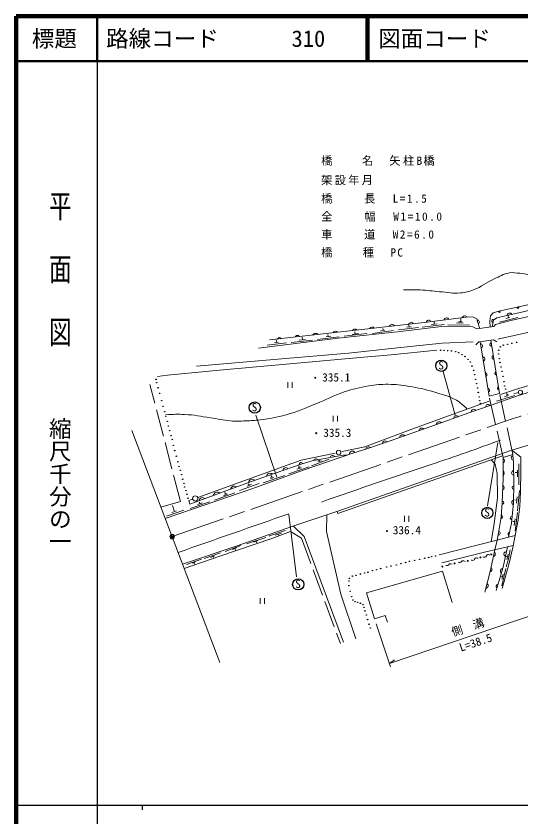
# Model space of a CAD drawing. Units: millimetres, scale not verified. Extents: x 40000 to 680000, y 20000 to 380000.
# Drawn here: x 40000 to 152066, y 202409 to 380000 of the extents above; entities that cross this region are included whole.
import ezdxf
from ezdxf.enums import TextEntityAlignment as Align

# ---------------------------------------------------------------- set-up
doc = ezdxf.new("R2010")
doc.units = ezdxf.units.MM
doc.header["$LTSCALE"] = 1000
doc.header["$PDMODE"] = 32
doc.header["$PDSIZE"] = 500
doc.linetypes.add('CHAIN', pattern=[18.5, 12, -1.5, 3.5, -1.5])
doc.linetypes.add('DASHED', pattern=[7.5, 6, -1.5])
for name, color, linetype, lineweight in [('M-BGD', 7, 'Continuous', 13), ('M-BMK', 2, 'CHAIN', 13), ('M-BMK-SRVR', 3, 'Continuous', 13), ('M-STR-HTXT', 7, 'Continuous', 13), ('M-STR-STR1', 1, 'Continuous', 13), ('M-TTL', 2, 'Continuous', 140), ('M-TTL-BAND', 7, 'Continuous', 25), ('M-TTL-LINE', 7, 'Continuous', 50)]:
    doc.layers.add(name, color=color, linetype=linetype, lineweight=lineweight)
doc.layers.add('M-OTRS', color=6, linetype='Continuous')
doc.layers.add('M-TTL-TXT', color=7, linetype='Continuous')
doc.styles.add('@ＭＳ ゴシック', font='')
doc.styles.add('ＭＳ ゴシック', font='')
doc.styles.get('@ＭＳ ゴシック').set_extended_font_data('@MS Gothic')
doc.styles.get('ＭＳ ゴシック').set_extended_font_data('MS Gothic')

msp = doc.modelspace()

# ---------------------------------------------------------------- linework, layer by layer
at = {"layer": 'M-BGD'}
for p, q in [((138700, 312221), (138700, 312920)), ((147260, 312152), (151346, 313155)), ((148684, 312946), (149605, 313146)), ((149262, 313072), (149220, 313506)), ((124904, 310390), (129354, 310926)), ((126765, 310976), (127754, 311114)), ((127229, 311040), (127163, 311562)), ((130122, 310995), (135045, 311586)), ((132205, 311581), (133445, 311754)), ((132825, 311719), (132761, 312182)), ((135794, 311557), (140674, 311442)), ((137780, 311946), (139203, 311926)), ((138228, 312221), (139035, 312221)), ((142264, 310626), (146028, 311162)), ((108849, 308903), (109834, 309051)), ((109302, 308971), (109213, 309386)), ((112797, 309006), (117829, 309617)), ((114604, 309395), (115973, 309578)), ((115291, 309487), (115166, 310006)), ((119089, 309617), (123742, 310252)), ((120896, 310163), (121881, 310341)), ((121525, 310277), (121428, 310710)), ((95708, 307057), (100041, 307525)), ((97344, 307539), (98259, 307662)), ((97849, 307607), (97762, 308199)), ((101095, 307598), (105807, 308140)), ((102823, 308105), (104231, 308278)), ((103615, 308202), (103498, 308775)), ((106939, 308307), (111729, 308869)), ((142974, 307794), (145000, 295711)), ((145357, 308095), (147330, 296329)), ((137423, 291521), (134766, 301148)), ((100330, 298846), (100330, 297546)), ((101305, 297546), (101305, 298846)), ((151327, 295779), (157504, 297673)), ((145436, 293744), (151327, 295779)), ((146625, 294589), (150732, 295871)), ((148422, 295569), (149284, 295896)), ((148774, 295904), (149243, 296063)), ((149007, 295983), (148916, 296398)), ((151481, 296499), (150493, 296224)), ((140506, 291990), (145436, 293744)), ((97915, 277790), (93204, 291508)), ((110404, 291362), (110404, 290062)), ((111379, 290062), (111379, 291362)), ((132307, 289063), (140506, 291990)), ((123447, 285921), (132307, 289063)), ((117647, 283979), (123447, 285921)), ((146927, 285464), (144643, 271371)), ((150060, 283726), (156283, 285653)), ((103720, 279298), (114944, 283159)), ((111408, 270211), (150060, 283726)), ((111445, 269694), (147984, 282514)), ((114944, 283159), (117647, 283979)), ((105575, 280273), (109517, 281738)), ((107007, 281127), (107760, 281411)), ((107410, 281279), (107148, 281610)), ((151615, 280746), (151615, 276051)), ((92580, 275257), (103720, 279298)), ((100571, 278516), (105073, 280081)), ((102337, 279528), (103324, 279796)), ((102604, 279855), (103165, 280047)), ((102817, 279928), (102730, 280265)), ((151289, 279326), (151303, 277834)), ((94832, 276481), (99677, 278145)), ((96452, 277643), (96934, 277791)), ((96457, 277363), (97225, 277668)), ((96736, 277730), (96580, 278106)), ((151294, 278799), (150777, 278790)), ((89630, 274833), (93946, 276337)), ((91284, 275751), (92288, 276144)), ((91805, 275955), (91544, 276278)), ((73119, 268596), (92580, 275257)), ((84029, 272670), (88590, 274261)), ((86021, 273650), (86933, 274001)), ((86238, 274001), (86699, 274118)), ((86518, 274072), (86356, 274445)), ((151713, 274765), (151284, 270313)), ((78373, 272595), (79159, 272854)), ((78546, 271759), (78373, 272595)), ((78614, 270779), (83050, 272311)), ((80313, 271674), (81401, 272093)), ((80836, 271876), (80656, 272244)), ((151128, 272664), (150688, 272708)), ((151186, 273390), (151072, 271968)), ((73394, 269078), (77236, 270453)), ((74608, 269951), (75587, 270311)), ((75077, 270286), (74700, 271466)), ((111287, 270172), (111445, 269694)), ((151269, 269939), (150770, 265820)), ((100577, 269482), (102261, 255684)), ((126221, 269150), (126221, 267850)), ((127196, 267850), (127196, 269150)), ((150795, 268498), (150519, 267009)), ((150683, 267897), (150234, 267954)), ((97516, 264893), (98914, 265331)), ((98201, 265108), (98269, 264908)), ((133909, 260530), (150793, 264790)), ((91170, 262983), (95428, 264396)), ((92750, 263327), (93651, 263697)), ((93268, 263540), (93449, 263219)), ((86448, 261265), (89895, 262584)), ((88034, 261693), (89013, 262136)), ((88538, 261921), (88693, 261585)), ((77806, 258420), (81162, 259600)), ((81781, 259729), (85410, 260974)), ((83194, 259916), (84075, 260339)), ((83736, 260176), (83864, 259906)), ((149100, 260105), (148742, 260196)), ((149219, 260590), (148959, 259535)), ((79127, 258650), (79787, 258872)), ((79505, 258777), (79635, 258458)), ((148738, 257519), (147810, 253692)), ((147982, 255723), (147696, 255835)), ((148144, 256214), (147795, 255155)), ((94164, 250941), (94164, 249641)), ((95139, 249641), (95139, 250941))]:
    msp.add_line(p, q, dxfattribs=at)
at = {"layer": 'M-BGD', "linetype": 'DASHED'}
msp.add_line((146798, 263782), (146242, 261645), dxfattribs=at)
at = {"layer": 'M-BGD'}
for points in [[(145218, 311047), (145116, 312359), (145308, 313547), (145911, 314217), (147150, 314568), (151853, 315598), (158875, 317154), (167178, 319196), (183275, 323179), (194429, 326142), (202525, 328275), (217109, 332330), (230939, 336427), (236872, 338391), (241809, 340212)], [(145646, 311107), (145983, 312554), (146702, 313090), (152873, 314473), (162419, 316752), (172880, 319285), (182156, 321590), (190508, 323653), (198021, 325631), (207525, 328249), (215713, 330720), (221546, 332494), (229348, 334862), (237653, 337479), (238829, 337863), (239666, 338282), (240171, 339608)], [(146028, 311162), (146433, 311629), (150073, 312542), (155815, 313799), (170138, 317163), (180670, 319721), (189065, 321679), (194915, 323194), (204397, 325939), (210532, 327731), (215581, 329311), (223758, 331746), (228336, 333018), (233341, 334726), (236605, 335906), (240120, 337186), (246141, 339675)], [(146943, 308375), (155893, 310383), (171712, 314228), (187337, 318074), (204196, 322428), (213702, 325113), (220547, 327411), (227795, 329647), (231321, 316762), (230796, 313448)], [(147541, 296089), (150847, 297169), (156253, 298851), (160471, 300282), (165660, 301956), (169384, 303037), (173502, 304208), (180719, 306180), (184987, 307162), (190632, 308384), (198594, 309946), (207729, 311711), (213648, 312621), (216337, 313134), (220363, 313731), (225172, 314485)], [(96288, 308170), (131257, 312151), (140524, 313292), (141562, 313250), (142245, 312865), (142487, 312054), (142829, 310831)], [(93803, 306340), (111478, 308539), (125337, 310058), (134438, 311153), (141381, 311067), (142264, 310626)], [(80048, 302343), (98089, 303908), (113769, 305246), (124625, 306434), (134542, 307472), (141471, 307771)], [(142039, 307121), (142684, 307757), (145931, 308167), (146726, 307774)], [(71397, 300044), (73607, 300370), (85148, 301508), (117199, 304369), (123246, 304877), (133405, 305941)], [(112385, 283461), (117379, 284514), (128662, 288711), (138622, 292325), (145017, 294594)], [(78546, 271759), (86002, 274491), (92291, 276796), (97527, 278617), (103474, 280708), (105722, 281349), (110531, 282231), (112580, 282601), (113414, 282633)], [(80317, 273253), (90550, 276973), (100152, 280381), (103268, 281505), (110795, 283098)], [(147925, 253104), (149462, 258667), (150273, 262182), (150793, 264790), (151462, 268265), (151775, 271213), (151993, 274586), (152061, 279055), (152061, 282210), (150060, 283726)], [(149310, 264416), (149959, 267585), (150387, 272059), (150473, 276370), (150387, 280937), (150240, 282815)], [(148076, 282109), (148085, 277562), (147909, 272110), (147696, 268923), (147155, 265850), (146798, 263782)], [(76951, 258492), (89113, 262562), (101178, 266782), (106741, 268689), (111408, 270211)], [(108999, 269425), (108926, 265696), (112101, 251839), (115439, 241873)], [(101589, 266923), (103957, 264599), (112691, 241178)], [(77327, 257501), (85225, 260233), (96738, 264175), (100947, 265675)], [(96172, 264701), (96226, 264721), (99736, 265922)], [(134469, 258757), (143988, 261105), (150363, 262634)], [(146242, 261645), (145223, 256832), (144014, 252222)], [(146560, 252606), (148126, 257828), (149094, 262330)], [(149696, 261611), (149303, 259619), (148809, 257895)], [(117750, 252090), (134617, 256915), (136779, 249944)], [(117750, 252090), (119525, 246374), (121952, 247110), (122462, 245637)]]:
    msp.add_lwpolyline(points, dxfattribs=at)
at = {"layer": 'M-BGD', "linetype": 'DASHED'}
for points in [[(72168, 271104), (76499, 272370), (69703, 298300)], [(145424, 263435), (146079, 267515), (146882, 273187), (146782, 278565), (146355, 280643), (145424, 281616)], [(100947, 265675), (103342, 264248), (111993, 240888)]]:
    msp.add_lwpolyline(points, dxfattribs=at)
at = {"layer": 'M-BGD'}
for centre, radius in [((147273, 314441), 145), ((151330, 315321), 145), ((151464, 315388), 145), ((106402, 299795), 121), ((151940, 296558), 463), ((106642, 287519), 121), ((111607, 283241), 501), ((79777, 273032), 583), ((122313, 265804), 121), ((140245, 259198), 108), ((143065, 259976), 108), ((145484, 260637), 108), ((134639, 257933), 108), ((137332, 258628), 108)]:
    msp.add_circle(centre, radius, dxfattribs=at)
at = {"layer": 'M-BGD', "lineweight": 25}
for centre, radius in [((149112, 307216), 50), ((150033, 307462), 50), ((151079, 307628), 50), ((134240, 305904), 50), ((134983, 305885), 50), ((135766, 305825), 50), ((136618, 305761), 50), ((137578, 305589), 50), ((147143, 305907), 50), ((147468, 306640), 50), ((148142, 307009), 50), ((134381, 302463), 1250), ((138267, 305343), 50), ((138952, 304915), 50), ((139651, 304496), 50), ((140320, 303896), 50), ((147115, 305056), 50), ((147249, 304048), 50), ((140827, 303300), 50), ((141197, 302376), 50), ((147414, 303182), 50), ((147631, 302194), 50), ((141539, 301434), 50), ((141803, 300475), 50), ((147832, 301240), 50), ((148075, 300127), 50), ((71094, 299414), 50), ((71244, 298719), 50), ((142029, 299461), 50), ((142251, 298473), 50), ((148267, 298930), 50), ((71512, 297573), 50), ((142423, 297534), 50), ((142598, 296532), 50), ((148452, 297951), 50), ((148602, 297265), 50), ((71847, 296326), 50), ((142785, 295523), 50), ((72332, 294719), 50), ((72639, 293467), 50), ((92974, 293174), 1250), ((142926, 294721), 50), ((143049, 294120), 50), ((73023, 292295), 50), ((73249, 291247), 50), ((73559, 290119), 50), ((73815, 289085), 50), ((74101, 288051), 50), ((74369, 286971), 50), ((74625, 286104), 50), ((74931, 284809), 50), ((75243, 283661), 50), ((75586, 282397), 50), ((75913, 281159), 50), ((76172, 280171), 50), ((76470, 279258), 50), ((76751, 278288), 50), ((77003, 277297), 50), ((77304, 276401), 50), ((77438, 275581), 50), ((77731, 274769), 50), ((77940, 273982), 50), ((78191, 273087), 50), ((144599, 269838), 1250), ((128492, 259314), 50), ((129588, 259523), 50), ((130701, 259782), 50), ((131588, 259950), 50), ((132233, 260109), 50), ((133128, 260268), 50), ((120926, 257497), 50), ((122256, 257857), 50), ((123185, 258067), 50), ((124416, 258259), 50), ((125412, 258552), 50), ((126458, 258837), 50), ((127311, 259071), 50), ((114640, 255807), 50), ((115460, 255999), 50), ((116448, 256250), 50), ((117394, 256527), 50), ((118088, 256686), 50), ((119084, 257012), 50), ((120038, 257263), 50), ((102638, 253988), 1250), ((113895, 254735), 50), ((114004, 255321), 50), ((113862, 253731), 50), ((114158, 252452), 50), ((114473, 251280), 50), ((114754, 250537), 50), ((115241, 250153), 50), ((115812, 250015), 50), ((116442, 249808), 50), ((117023, 249483), 50), ((117204, 248895), 50), ((117445, 248107), 50), ((117765, 247177), 50), ((118026, 246192), 50), ((118336, 245153), 50), ((118636, 244307), 50)]:
    msp.add_circle(centre, radius, dxfattribs=at)
at = {"layer": 'M-BGD'}
for centre, radius, start, end in [((135527, 312470), 592, 27.30103, 166.7389), ((139567, 312958), 556, 29.72908, 164.31086), ((142383, 312167), 443, 294.66733, 97.84952), ((145916, 312384), 349, 52.75003, 261.25357), ((149550, 313536), 592, 31.11493, 174.14008), ((119026, 310503), 528, 35.23643, 157.75345), ((123446, 310894), 688, 38.54873, 154.44115), ((127706, 311389), 659, 39.17182, 153.81806), ((131567, 311993), 544, 27.98182, 165.83165), ((102490, 308606), 577, 34.23255, 158.75732), ((106480, 308836), 791, 44.9251, 148.06478), ((110876, 309564), 535, 36.2471, 156.74278), ((115277, 309946), 656, 42.22864, 150.76124), ((98441, 308231), 459, 29.93715, 163.05273), ((142997, 306834), 515, 294.85943, 84.17728), ((145607, 307185), 431, 112.43901, 266.59769), ((143466, 303940), 556, 295.41776, 83.61894), ((146109, 304328), 478, 113.92828, 265.10842), ((144060, 300511), 464, 296.15556, 82.88114), ((146720, 300801), 433, 118.07005, 260.96665), ((144670, 297066), 441, 292.7485, 86.28821), ((147308, 297483), 434, 122.55575, 256.48095), ((144727, 293433), 441, 26.85444, 192.32117), ((137705, 290782), 597, 38.76064, 180.52559), ((141568, 292235), 578, 32.02929, 187.14632), ((133963, 289393), 660, 41.51265, 177.77359), ((130021, 288028), 596, 40.2683, 178.78586), ((125822, 286469), 691, 43.19322, 175.86094), ((10228, 652639), 391519, 288.17112, 290.53089), ((118208, 283753), 700, 52.65042, 164.03709), ((121895, 285199), 582, 37.72055, 179.2981), ((110266, 282010), 552, 28.19322, 172.5272), ((114675, 282840), 693, 36.02751, 180.9724), ((150347, 282010), 457, 100.0008, 268.98436), ((103287, 280501), 494, 33.33524, 183.70898), ((106566, 281223), 596, 37.90806, 162.88059), ((774200, -1635202), 2020513, 108.52261, 109.25867), ((147956, 281371), 456, 285.57799, 74.66164), ((99853, 279298), 586, 32.10054, 186.65042), ((147683, 278633), 642, 308.64191, 51.59772), ((150451, 278704), 465, 93.71536, 268.42629), ((92362, 276603), 698, 36.29324, 183.0111), ((96369, 277810), 810, 47.31626, 171.04175), ((88411, 274998), 793, 46.58193, 173.67544), ((147872, 275421), 487, 285.34745, 70.94576), ((150516, 275432), 419, 97.37235, 260.35881), ((84694, 273447), 967, 53.36504, 166.88186), ((81377, 272516), 712, 41.77979, 178.46711), ((147837, 272115), 402, 276.45665, 77.86407), ((150457, 272148), 455, 97.4413, 256.84599), ((998681, -2341832), 2761575, 108.97938, 109.51898), ((147510, 268935), 452, 284.22554, 61.81661), ((150086, 268645), 391, 88.16763, 260.89238), ((146895, 265347), 528, 279.04202, 61.39017), ((149644, 265179), 455, 100.96434, 235.89159), ((145774, 260713), 603, 284.08174, 52.0235), ((148828, 260709), 548, 86.29515, 249.41361), ((145045, 257331), 597, 285.31101, 50.38363), ((148120, 256949), 630, 96.42243, 230.20773), ((144237, 253701), 562, 271.78873, 58.81121), ((147009, 253563), 449, 93.49963, 233.13053)]:
    msp.add_arc(centre, radius, start, end, dxfattribs=at)
for points, knots in [([(125967, 319264), (127728, 319330), (128240, 319340), (129696, 319283), (131384, 319218), (132316, 318998), (134001, 318872), (135813, 318736), (136838, 318414), (138645, 318606), (139801, 318729), (140472, 318819), (141548, 319259), (143414, 320022), (144266, 320854), (146095, 321702), (147388, 322302), (148089, 322782), (149493, 323031), (150390, 323190), (150916, 323023), (151826, 322960), (153233, 322863), (154001, 322542), (155411, 322533), (156809, 322525), (157595, 322581), (158983, 322746), (161282, 323020), (162558, 323289), (164816, 323799), (167165, 324330), (168397, 324939), (170707, 325621), (174559, 326757), (176743, 327305), (180609, 328395), (183968, 329342), (185839, 329911), (189204, 330832), (192011, 331601), (193567, 332096), (196402, 332751), (198466, 333227), (199641, 333405), (201724, 333791), (204259, 334260), (205700, 334409), (208230, 334903), (210332, 335313), (211493, 335623), (213573, 336131), (214246, 336296), (214461, 336346), (215295, 336558)], [0, 0, 0, 0, 1, 1, 1, 2, 2, 2, 3, 3, 3, 4, 4, 4, 5, 5, 5, 6, 6, 6, 7, 7, 7, 8, 8, 8, 9, 9, 9, 10, 10, 10, 11, 11, 11, 12, 12, 12, 13, 13, 13, 14, 14, 14, 15, 15, 15, 16, 16, 16, 17, 17, 17, 18, 18, 18, 18]), ([(73152, 291582), (75133, 291706), (75746, 291716), (77406, 291653), (79673, 291567), (80921, 291234), (83167, 290918), (84890, 290675), (85836, 290386), (87569, 290240), (88887, 290130), (89634, 290192), (90956, 290240), (92214, 290286), (92924, 290296), (94173, 290458), (96446, 290752), (97715, 291005), (99929, 291595), (102572, 292299), (103963, 292991), (106508, 293989), (109000, 294967), (110275, 295828), (112821, 296650), (114904, 297323), (116103, 297635), (118264, 297980), (119939, 298248), (120896, 298354), (122593, 298343), (124402, 298332), (125415, 298174), (127200, 297887), (129370, 297537), (130591, 297307), (132692, 296663), (134718, 296042), (135937, 295834), (137786, 294799), (138304, 294509), (138523, 294238), (138981, 293860), (139441, 293481), (139588, 293350), (140136, 292862)], [0, 0, 0, 0, 1, 1, 1, 2, 2, 2, 3, 3, 3, 4, 4, 4, 5, 5, 5, 6, 6, 6, 7, 7, 7, 8, 8, 8, 9, 9, 9, 10, 10, 10, 11, 11, 11, 12, 12, 12, 13, 13, 13, 14, 14, 14, 15, 15, 15, 15]), ([(138212, 258819), (138431, 258812), (138559, 258797), (138739, 258902), (138877, 258983), (138889, 259116), (139032, 259187), (139271, 259305), (139474, 259164), (139701, 259045)], [0, 0, 0, 0, 1, 1, 1, 2, 2, 2, 3, 3, 3, 3]), ([(141037, 259349), (141269, 259309), (141453, 259261), (141648, 259399), (141800, 259507), (141760, 259692), (141916, 259793), (142119, 259924), (142317, 259840), (142535, 259768)], [0, 0, 0, 0, 1, 1, 1, 2, 2, 2, 3, 3, 3, 3]), ([(143602, 260054), (143853, 260017), (144050, 259967), (144255, 260121), (144404, 260233), (144367, 260413), (144523, 260514), (144735, 260651), (144946, 260549), (145167, 260464)], [0, 0, 0, 0, 1, 1, 1, 2, 2, 2, 3, 3, 3, 3]), ([(135360, 258157), (135548, 258131), (135652, 258122), (135823, 258182), (136014, 258248), (136036, 258437), (136226, 258507), (136429, 258580), (136561, 258546), (136778, 258497)], [0, 0, 0, 0, 1, 1, 1, 2, 2, 2, 3, 3, 3, 3])]:
    msp.add_open_spline(points, degree=3, knots=knots, dxfattribs=at)
at = {"layer": 'M-BMK'}
msp.add_line((74647, 264568), (150126, 290692), dxfattribs=at)
msp.add_arc((1496370, -4130924), 4622020, 106.6786, 106.93385, dxfattribs=at)
at = {"layer": 'M-BMK-SRVR'}
msp.add_line((65732, 288076), (85235, 236649), dxfattribs=at)
msp.add_circle((74647, 264568), 500, dxfattribs=at)
at = {"layer": 'M-OTRS'}
msp.add_point((74647, 264568), dxfattribs=at)
at = {"layer": 'M-STR-HTXT'}
for p, q in [((159294, 248740), (122874, 236411)), ((119951, 245227), (123107, 235708)), ((122874, 236411), (123973, 237220))]:
    msp.add_line(p, q, dxfattribs=at)
at = {"layer": 'M-STR-STR1'}
for p, q in [((145000, 295711), (147330, 296329)), ((148076, 282109), (150240, 282815))]:
    msp.add_line(p, q, dxfattribs=at)
at = {"layer": 'M-STR-STR1', "linetype": 'DASHED'}
for p, q in [((148076, 282109), (145000, 295711)), ((150240, 282815), (147330, 296329))]:
    msp.add_line(p, q, dxfattribs=at)
at = {"layer": 'M-TTL'}
for p, q in [((40000, 380000), (40000, 20000)), ((680000, 380000), (40000, 380000))]:
    msp.add_line(p, q, dxfattribs=at)
at = {"layer": 'M-TTL-BAND'}
for p, q in [((58000, 370000), (58000, 20000)), ((40000, 205000), (579000, 205000)), ((68000, 205000), (68000, 204000))]:
    msp.add_line(p, q, dxfattribs=at)
at = {"layer": 'M-TTL-LINE'}
for p, q in [((58000, 380000), (58000, 370000)), ((117750, 380000), (117750, 370000)), ((118250, 380000), (118250, 370000)), ((40000, 370000), (680000, 370000))]:
    msp.add_line(p, q, dxfattribs=at)

# ---------------------------------------------------------------- texts
at = {"layer": 'M-BGD', "style": 'ＭＳ ゴシック'}
for s, p in [('S', (133703, 301089)), ('335.1', (107950, 298417)), ('S', (92295, 291800)), ('335.3', (108190, 286141)), ('S', (143920, 268465)), ('336.4', (123623, 264543)), ('S', (101959, 252615))]:
    msp.add_text(s, height=1833, dxfattribs=at).set_placement(p, align=Align.BOTTOM_LEFT)
at = {"layer": 'M-STR-HTXT', "style": 'ＭＳ ゴシック'}
for s, p in [('側\u3000溝', (137163, 241894)), ('L=38.5', (138914, 238532))]:
    msp.add_text(s, height=1833, rotation=18.435, dxfattribs=at).set_placement(p, align=Align.BOTTOM_LEFT)
at = {"layer": 'M-STR-HTXT', "char_height": 1833, "attachment_point": 7, "style": 'ＭＳ ゴシック'}
for s, insert in [('\\T1.21;橋\u3000\u3000名\u3000矢柱B橋', (107716, 346791)), ('\\T1.2;架設年月\u3000', (107716, 342495)), ('\\T1.27;橋\u3000\u3000長\u3000L=1.5', (107716, 338397)), ('\\T1.28;全\u3000\u3000幅\u3000W1=10.0', (107716, 334417)), ('\\T1.27;車\u3000\u3000道\u3000W2=6.0', (107716, 330437)), ('\\T1.23;橋\u3000\u3000種\u3000PC', (107716, 326457))]:
    msp.add_mtext(s, dxfattribs=dict(at, insert=insert))
at = {"layer": 'M-TTL-BAND', "style": '@ＭＳ ゴシック', "width": 1.4}
msp.add_text('平  面  図', height=3666, rotation=270, dxfattribs=at).set_placement((49777, 306475), align=Align.MIDDLE_RIGHT)
at = {"layer": 'M-TTL-BAND', "style": '@ＭＳ ゴシック'}
msp.add_text('縮尺千分の一', height=3666, rotation=270, dxfattribs=at).set_placement((49777, 261030), align=Align.MIDDLE_RIGHT)
at = {"layer": 'M-TTL-TXT', "style": 'ＭＳ ゴシック'}
msp.add_text('標題', height=3666, dxfattribs=at).set_placement((48500, 375000), align=Align.MIDDLE_CENTER)
for s, p in [('路線コード', (60000, 375000)), ('310', (101142, 375000)), ('図面コード', (120380, 375000))]:
    msp.add_text(s, height=3666, dxfattribs=at).set_placement(p, align=Align.MIDDLE_LEFT)

doc.saveas('drawing.dxf')
